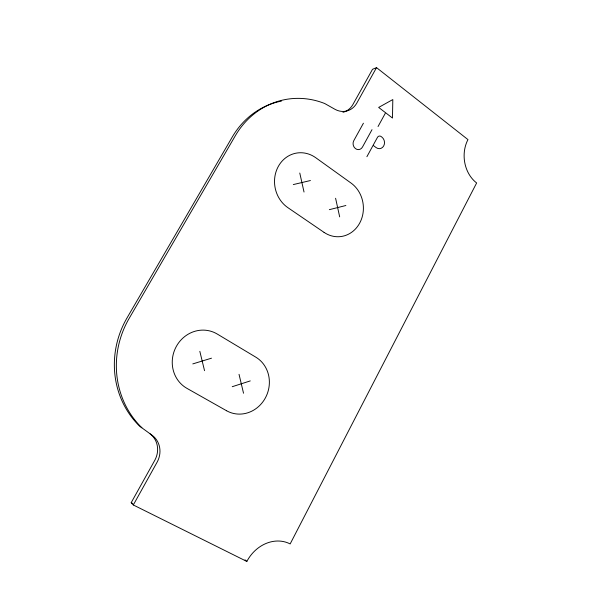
<?xml version="1.0" encoding="UTF-8"?>
<svg xmlns="http://www.w3.org/2000/svg" width="591" height="591" viewBox="0 0 591 591"><rect width="100%" height="100%" fill="white"/><g stroke="black" fill="none" stroke-linecap="round" stroke-linejoin="round"><path stroke-width="0.89" d="M378.041 126.54L385.598 112.748L392.476 118.03L392.816 99.561L378.661 107.429L385.11 112.379M366.9 156.696L377.457 137.378A3.095 2.674 79.9 0 1 381.151 136.558L381.867 137.097A6.361 5.504 80.1 0 1 383.722 145.888A6.361 5.504 80.1 0 1 376.142 147.602L373.601 145.704M372.005 129.673L362.46 147.07A5.762 5.038 79.3 0 1 355.501 148.629A5.762 5.038 79.3 0 1 353.795 140.658L363.421 123.209M342.979 112.32A19.791 17.228 74.4 0 0 352.783 104.74L372.522 69.295L376.526 67.625L467.961 139.602A31.057 25.524 84.3 0 0 476.634 182.966L290.159 543.934A35.238 30.03 -60.3 0 0 246.846 561.45L133.315 504.973L157.272 461.889A22.022 20.301 -50.8 0 0 152.441 435.508L139.668 426.214A88.133 82.999 -68.4 0 1 127.013 317.943L232.27 137.016A84.491 76.409 80.3 0 1 281.412 101.105M376.526 67.625L356.654 103.359A19.968 17.346 74.5 0 1 335.215 109.438L324.718 103.528A85.252 76.963 80.4 0 0 235.255 135.856L129.111 318.475A88.953 83.671 -68.7 0 0 141.87 427.773M133.315 504.973L131.187 502.675L154.945 460.02A21.815 20.124 -50.5 0 0 150.151 433.883M232.233 386.706L250.259 380.907M192.799 363.901L211.497 358.183M329.342 209.665L345.875 205.505M293.306 184.569L310.43 180.536M131.187 502.675L132.835 503.495M245.021 559.84L246.846 561.45M199.832 351.342L204.538 370.683M239.03 374.317L243.536 393.244M299.777 173.03L304.025 192.031M335.592 198.266L339.677 216.867M226.552 410.738L186.926 388.346A31.138 29.299 -68.8 0 1 176.428 346.26A31.138 29.299 -68.8 0 1 217.259 334.048L255.837 357.178A30.592 28.191 -70.2 0 1 265.329 398.009A30.592 28.191 -70.2 0 1 226.552 410.738M324.075 232.381L287.876 207.655A29.846 26.942 80.2 0 1 278.391 166.285A29.846 26.942 80.2 0 1 315.764 157.731L351.047 183.062A29.232 26.063 84.4 0 1 359.646 223.191A29.232 26.063 84.4 0 1 324.075 232.381"/></g></svg>
